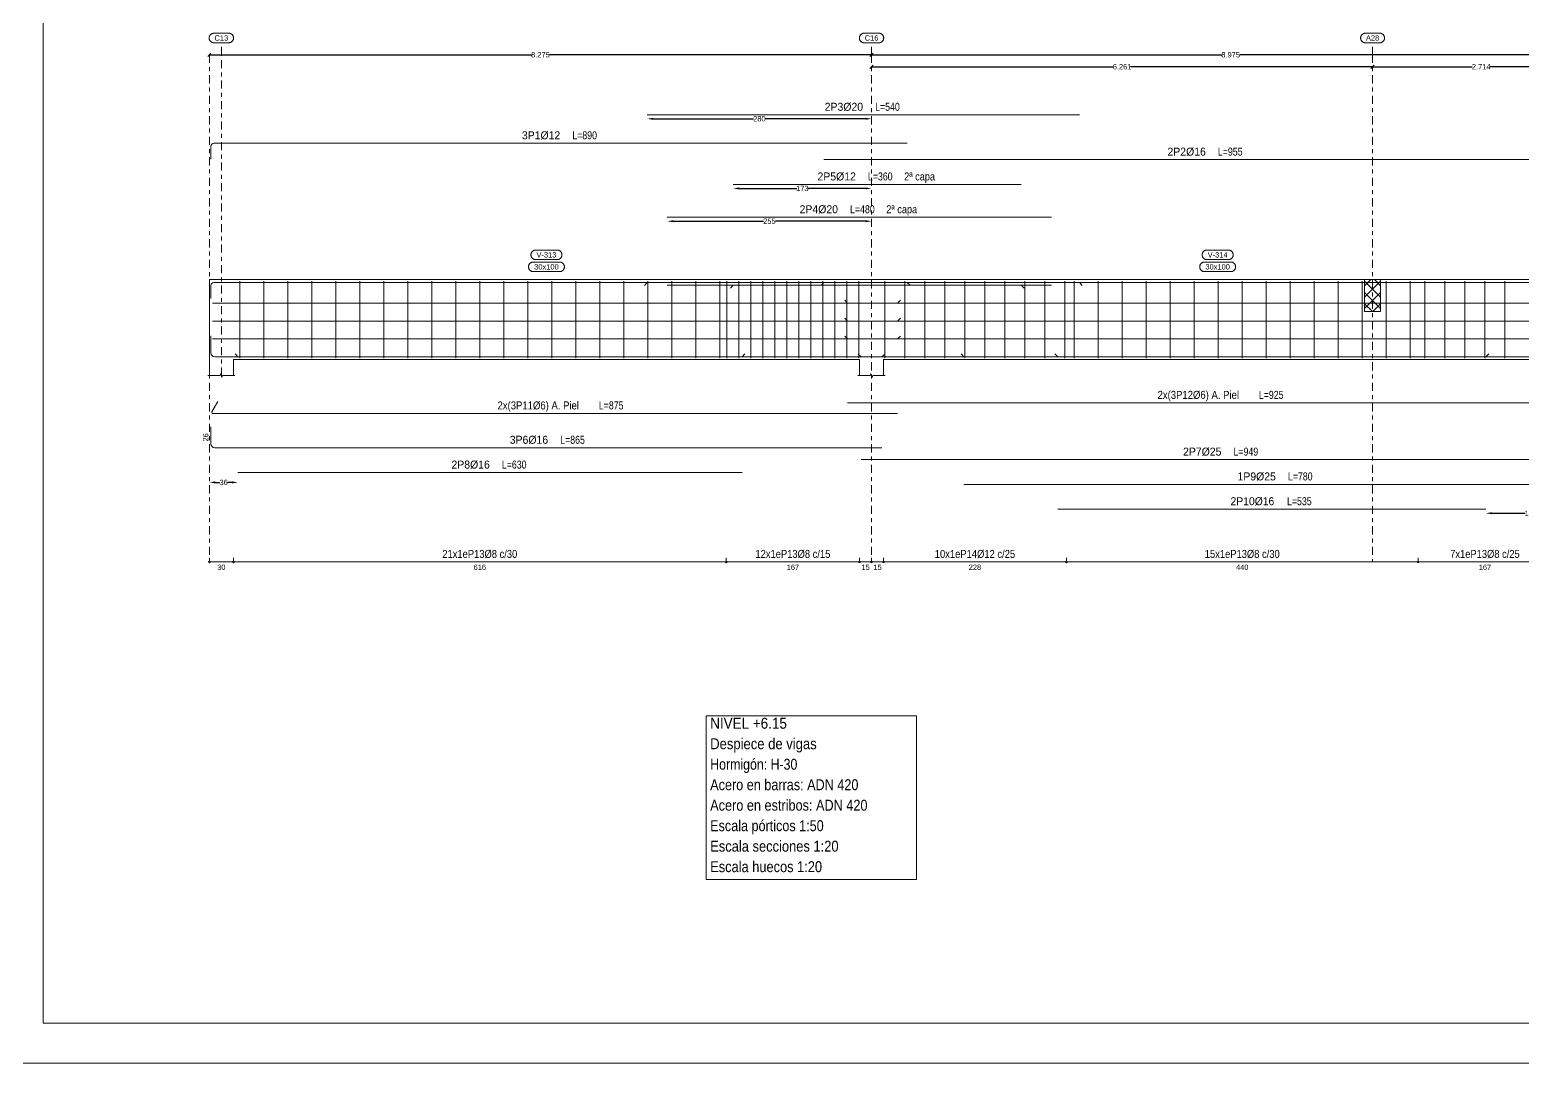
# Model space of a CAD drawing. Header units: millimetres. Extents: x 3 to 479, y -191 to 120.
# Drawn here: x 264.52 to 301.81, y 75.3 to 101.13 of the extents above; entities that cross this region are included whole.
import ezdxf
from ezdxf.enums import TextEntityAlignment as Align

# ---------------------------------------------------------------- set-up
doc = ezdxf.new("R2010")
doc.units = ezdxf.units.MM
doc.linetypes.add('CYPE_RAYAPUNTO', pattern=[0.4125, 0.2025, -0.105, 0, -0.105])
for name, color, linetype, lineweight in [('ALZ_ARM_LONG_ARM_TEXTOS', 3, 'Continuous', 9), ('ALZ_ARM_LONG_TXT_IND_CAPA_ARM_LONG', 3, 'Continuous', 9), ('ALZ_ARM_LONG_TXT_LONG', 3, 'Continuous', 9), ('ALZ_ARM_TRANS_TXT_EST', 3, 'Continuous', 9), ('ALZ_CONT_NUDOS', 122, 'Continuous', 9), ('ALZ_CONT_VIG_HORMIGON', 2, 'Continuous', 9), ('ALZ_COT_COT_ANCLAJES', 3, 'Continuous', 0), ('ALZ_COT_COT_ARM', 3, 'Continuous', 0), ('ALZ_COT_COT_EST', 3, 'Continuous', 0), ('ALZ_COT_COT_LIN_APOYOS', 2, 'CYPE_RAYAPUNTO', 0), ('ALZ_COT_LONGITUD_PROYECTADA', 122, 'Continuous', 0), ('ALZ_COT_TEXTOS_ESTRIBOS', 122, 'Continuous', 0), ('ALZ_REF_COT_LIN_AUX_COTA', 2, 'CYPE_RAYAPUNTO', 9), ('ALZ_REF_REF_NOMBRE', 3, 'Continuous', 9), ('ALZ_REF_REF_REFERENCIA', 3, 'Continuous', 9), ('ALZ_REF_TEXTO_REF_NOMBRE', 3, 'Continuous', 9), ('ALZ_REF_TEXTO_REF_REFERENCIA', 3, 'Continuous', 9), ('ARM_LONGITUDINAL_Ø12', 171, 'Continuous', 9), ('ARM_LONGITUDINAL_Ø16', 212, 'Continuous', 9), ('ARM_LONGITUDINAL_Ø20', 30, 'Continuous', 9), ('ARM_LONGITUDINAL_Ø25', 20, 'Continuous', 9), ('ARM_LONGITUDINAL_Ø6', 151, 'Continuous', 9), ('ARM_TRANSVERSAL_Ø12', 171, 'Continuous', 9), ('ARM_TRANSVERSAL_Ø8', 32, 'Continuous', 9), ('RECUAD_LIMITES', 2, 'Continuous', 0), ('RECUAD_MARCO', 1, 'Continuous', 20), ('TAB_COM_LINEAS', 1, 'Continuous', 9), ('TAB_COM_TEXTOS', 1, 'Continuous', 9)]:
    doc.layers.add(name, color=color, linetype=linetype, lineweight=lineweight)
doc.styles.add('CYPETXT_0.2_romans', font='arial.ttf', dxfattribs={"height": 0.133333})
doc.styles.add('CYPETXT_romans', font='arial.ttf', dxfattribs={"height": 0.2})
doc.dimstyles.new('cype_arrow', dxfattribs={"dimtxt": 0.18, "dimasz": 0.15, "dimexe": 0.05, "dimexo": 0.05, "dimgap": 0, "dimtad": 0, "dimdec": 4, "dimzin": 0, "dimdsep": 46, "dimtxsty": 'CYPETXT_0.2_romans', "dimcen": 0.09, "dimadec": 0, "dimazin": 0, "dimtfac": 1, "dimtdec": 4, "dimtofl": 0, "dimtmove": 2, "dimatfit": 3, "dimfxl": 1, "dimtolj": 1, "dimtzin": 0, "dimarcsym": 0})
doc.dimstyles.new('cype_oblique', dxfattribs={"dimtxt": 0.18, "dimasz": 0.18, "dimexe": 0.05, "dimexo": 0.05, "dimgap": 0, "dimtad": 0, "dimdec": 4, "dimzin": 0, "dimdsep": 46, "dimtxsty": 'CYPETXT_0.2_romans', "dimblk": 'OBLIQUE', "dimtsz": 0.04, "dimcen": 0.09, "dimadec": 0, "dimazin": 0, "dimtfac": 1, "dimtdec": 4, "dimtofl": 0, "dimtmove": 2, "dimatfit": 3, "dimfxl": 1, "dimtolj": 1, "dimtzin": 0, "dimarcsym": 0})

# ---------------------------------------------------------------- blocks, each defined once
blk = doc.blocks.new('*D1062')
at = {"layer": 'ALZ_COT_LONGITUD_PROYECTADA', "color": 0, "lineweight": -2, "transparency": 16777216}
for p, q in [((285.513, 100.166), (285.593, 100.246)), ((285.553, 100.206), (291.601, 100.206)), ((298.075, 100.206), (292.026, 100.206)), ((298.035, 100.166), (298.115, 100.246))]:
    blk.add_line(p, q, dxfattribs=at)
at = {"layer": 'Defpoints', "color": 0, "transparency": 16777216}
for p in [(285.553, 100.206), (285.553, 100.206), (298.075, 100.206)]:
    blk.add_point(p, dxfattribs=at)
at = {"layer": 'ALZ_COT_LONGITUD_PROYECTADA', "color": 0, "transparency": 16777216, "insert": (291.814, 100.206), "char_height": 0.1333, "attachment_point": 5, "style": 'CYPETXT_0.2_romans'}
blk.add_mtext('\\A1;6.261', dxfattribs=at)
blk = doc.blocks.new('_OBLIQUE')
at = {"color": 0, "linetype": 'ByBlock', "lineweight": -2}
blk.add_line((-0.5, -0.5), (0.5, 0.5), dxfattribs=at)
blk = doc.blocks.new('*D1063')
at = {"layer": 'ALZ_COT_LONGITUD_PROYECTADA', "color": 0, "lineweight": -2, "transparency": 16777216}
for p, q in [((298.035, 100.166), (298.115, 100.246)), ((298.075, 100.206), (300.563, 100.206)), ((303.503, 100.206), (301.015, 100.206)), ((303.463, 100.166), (303.543, 100.246))]:
    blk.add_line(p, q, dxfattribs=at)
at = {"layer": 'Defpoints', "color": 0, "transparency": 16777216}
for p in [(298.075, 100.206), (298.075, 100.206), (303.503, 100.206)]:
    blk.add_point(p, dxfattribs=at)
at = {"layer": 'ALZ_COT_LONGITUD_PROYECTADA', "color": 0, "transparency": 16777216, "insert": (300.789, 100.206), "char_height": 0.1333, "attachment_point": 5, "style": 'CYPETXT_0.2_romans'}
blk.add_mtext('\\A1;2.714', dxfattribs=at)
blk = doc.blocks.new('*D1064')
at = {"layer": 'ALZ_COT_LONGITUD_PROYECTADA', "color": 0, "lineweight": -2, "transparency": 16777216}
for p, q in [((268.963, 100.466), (269.043, 100.546)), ((269.003, 100.506), (277.052, 100.506)), ((285.553, 100.506), (277.504, 100.506)), ((285.513, 100.466), (285.593, 100.546))]:
    blk.add_line(p, q, dxfattribs=at)
at = {"layer": 'Defpoints', "color": 0, "transparency": 16777216}
for p in [(269.003, 100.506), (269.003, 100.506), (285.553, 100.506)]:
    blk.add_point(p, dxfattribs=at)
at = {"layer": 'ALZ_COT_LONGITUD_PROYECTADA', "color": 0, "transparency": 16777216, "insert": (277.278, 100.506), "char_height": 0.1333, "attachment_point": 5, "style": 'CYPETXT_0.2_romans'}
blk.add_mtext('\\A1;8.275', dxfattribs=at)
blk = doc.blocks.new('*D1065')
at = {"layer": 'ALZ_COT_LONGITUD_PROYECTADA', "color": 0, "lineweight": -2, "transparency": 16777216}
for p, q in [((285.513, 100.466), (285.593, 100.546)), ((285.553, 100.506), (294.303, 100.506)), ((303.503, 100.506), (294.754, 100.506)), ((303.463, 100.466), (303.543, 100.546))]:
    blk.add_line(p, q, dxfattribs=at)
at = {"layer": 'Defpoints', "color": 0, "transparency": 16777216}
for p in [(285.553, 100.506), (285.553, 100.506), (303.503, 100.506)]:
    blk.add_point(p, dxfattribs=at)
at = {"layer": 'ALZ_COT_LONGITUD_PROYECTADA', "color": 0, "transparency": 16777216, "insert": (294.528, 100.506), "char_height": 0.1333, "attachment_point": 5, "style": 'CYPETXT_0.2_romans'}
blk.add_mtext('\\A1;8.975', dxfattribs=at)
blk = doc.blocks.new('*D1067')
at = {"layer": 'ALZ_COT_COT_ARM', "color": 0, "lineweight": -2, "transparency": 16777216}
for p, q in [((280.096, 98.906), (282.602, 98.906)), ((285.403, 98.906), (282.898, 98.906))]:
    blk.add_line(p, q, dxfattribs=at)
at = {"layer": 'ALZ_COT_COT_ARM', "color": 0, "transparency": 16777216}
for points in [[(280.096, 98.931), (280.096, 98.881), (279.946, 98.906)], [(285.403, 98.931), (285.403, 98.881), (285.553, 98.906)]]:
    blk.add_solid(points, dxfattribs=at)
at = {"layer": 'Defpoints', "color": 0, "transparency": 16777216}
for p in [(279.946, 98.906), (285.553, 98.906), (285.553, 98.906)]:
    blk.add_point(p, dxfattribs=at)
at = {"layer": 'ALZ_COT_COT_ARM', "color": 0, "transparency": 16777216, "insert": (282.75, 98.906), "char_height": 0.1333, "attachment_point": 5, "style": 'CYPETXT_0.2_romans'}
blk.add_mtext('\\A1;280', dxfattribs=at)
blk = doc.blocks.new('*D1068')
at = {"layer": 'ALZ_COT_COT_ARM', "color": 0, "lineweight": -2, "transparency": 16777216}
for p, q in [((280.598, 96.345), (282.852, 96.345)), ((285.403, 96.345), (283.15, 96.345))]:
    blk.add_line(p, q, dxfattribs=at)
at = {"layer": 'ALZ_COT_COT_ARM', "color": 0, "transparency": 16777216}
for points in [[(280.598, 96.37), (280.598, 96.32), (280.448, 96.345)], [(285.403, 96.37), (285.403, 96.32), (285.553, 96.345)]]:
    blk.add_solid(points, dxfattribs=at)
at = {"layer": 'Defpoints', "color": 0, "transparency": 16777216}
for p in [(280.448, 96.345), (285.553, 96.345), (285.553, 96.345)]:
    blk.add_point(p, dxfattribs=at)
at = {"layer": 'ALZ_COT_COT_ARM', "color": 0, "transparency": 16777216, "insert": (283.001, 96.345), "char_height": 0.1333, "attachment_point": 5, "style": 'CYPETXT_0.2_romans'}
blk.add_mtext('\\A1;255', dxfattribs=at)
blk = doc.blocks.new('*D1069')
at = {"layer": 'ALZ_COT_COT_ARM', "color": 0, "lineweight": -2, "transparency": 16777216}
for p, q in [((282.245, 97.165), (283.683, 97.165)), ((285.403, 97.165), (283.965, 97.165))]:
    blk.add_line(p, q, dxfattribs=at)
at = {"layer": 'ALZ_COT_COT_ARM', "color": 0, "transparency": 16777216}
for points in [[(282.245, 97.19), (282.245, 97.14), (282.095, 97.165)], [(285.403, 97.19), (285.403, 97.14), (285.553, 97.165)]]:
    blk.add_solid(points, dxfattribs=at)
at = {"layer": 'Defpoints', "color": 0, "transparency": 16777216}
for p in [(282.095, 97.165), (285.553, 97.165), (285.553, 97.165)]:
    blk.add_point(p, dxfattribs=at)
at = {"layer": 'ALZ_COT_COT_ARM', "color": 0, "transparency": 16777216, "insert": (283.824, 97.165), "char_height": 0.1333, "attachment_point": 5, "style": 'CYPETXT_0.2_romans'}
blk.add_mtext('\\A1;173', dxfattribs=at)
blk = doc.blocks.new('*D1070')
at = {"layer": 'ALZ_COT_COT_ARM', "color": 0, "lineweight": -2, "transparency": 16777216}
for p, q in [((269.153, 89.816), (269.265, 89.816)), ((269.568, 89.816), (269.456, 89.816))]:
    blk.add_line(p, q, dxfattribs=at)
at = {"layer": 'ALZ_COT_COT_ARM', "color": 0, "transparency": 16777216}
for points in [[(269.153, 89.841), (269.153, 89.791), (269.003, 89.816)], [(269.568, 89.841), (269.568, 89.791), (269.718, 89.816)]]:
    blk.add_solid(points, dxfattribs=at)
at = {"layer": 'Defpoints', "color": 0, "transparency": 16777216}
for p in [(269.003, 89.816), (269.718, 89.816), (269.718, 89.816)]:
    blk.add_point(p, dxfattribs=at)
at = {"layer": 'ALZ_COT_COT_ARM', "color": 0, "transparency": 16777216, "insert": (269.361, 89.816), "char_height": 0.1333, "attachment_point": 5, "style": 'CYPETXT_0.2_romans'}
blk.add_mtext('\\A1;36', dxfattribs=at)
blk = doc.blocks.new('*D1071')
at = {"layer": 'ALZ_COT_COT_ARM', "color": 0, "lineweight": -2, "transparency": 16777216}
for p, q in [((301.056, 89.045), (301.889, 89.045)), ((303.003, 89.045), (302.17, 89.045))]:
    blk.add_line(p, q, dxfattribs=at)
at = {"layer": 'ALZ_COT_COT_ARM', "color": 0, "transparency": 16777216}
for points in [[(301.056, 89.07), (301.056, 89.02), (300.906, 89.045)], [(303.003, 89.07), (303.003, 89.02), (303.153, 89.045)]]:
    blk.add_solid(points, dxfattribs=at)
at = {"layer": 'Defpoints', "color": 0, "transparency": 16777216}
for p in [(300.906, 89.045), (303.153, 89.045), (303.153, 89.045)]:
    blk.add_point(p, dxfattribs=at)
at = {"layer": 'ALZ_COT_COT_ARM', "color": 0, "transparency": 16777216, "insert": (302.03, 89.045), "char_height": 0.1333, "attachment_point": 5, "style": 'CYPETXT_0.2_romans'}
blk.add_mtext('\\A1;112', dxfattribs=at)

msp = doc.modelspace()

# ---------------------------------------------------------------- linework, layer by layer
at = {"layer": 'ALZ_CONT_NUDOS', "lineweight": 0}
for p, q in [((297.8746, 94.72976), (298.02952, 94.88468)), ((297.8746, 94.44691), (298.2746, 94.84691)), ((298.2746, 94.44691), (297.8746, 94.84691)), ((298.2746, 94.72976), (298.11968, 94.88468)), ((297.8746, 94.16407), (298.2746, 94.56407)), ((298.2746, 94.16407), (297.8746, 94.56407)), ((298.07115, 94.08468), (297.8746, 94.28123)), ((298.07805, 94.08468), (298.2746, 94.28123))]:
    msp.add_line(p, q, dxfattribs=at)
at = {"layer": 'ALZ_CONT_NUDOS'}
for p, q in [((269.00293, 92.88468), (269.00293, 92.48468)), ((269.60293, 92.88468), (269.60293, 92.48468)), ((285.25306, 92.88468), (285.25306, 92.48468)), ((285.85306, 92.88468), (285.85306, 92.48468))]:
    msp.add_line(p, q, dxfattribs=at)
for points in [[(269.60293, 94.88468), (269.00293, 94.88468), (269.00293, 92.88468)], [(285.25306, 94.88468), (285.85306, 94.88468)], [(268.96293, 92.48468), (269.27293, 92.48468), (269.28793, 92.53468), (269.31793, 92.43468), (269.33293, 92.48468), (269.64293, 92.48468)], [(285.21306, 92.48468), (285.52306, 92.48468), (285.53806, 92.53468), (285.56806, 92.43468), (285.58306, 92.48468), (285.89306, 92.48468)]]:
    msp.add_lwpolyline(points, dxfattribs=at)
at = {"layer": 'ALZ_CONT_NUDOS', "lineweight": 0}
msp.add_lwpolyline([(297.8746, 94.88468), (297.8746, 94.08468), (298.2746, 94.08468), (298.2746, 94.88468), (297.8746, 94.88468)], close=True, dxfattribs=at)
at = {"layer": 'ALZ_CONT_VIG_HORMIGON'}
for p, q in [((269.60293, 94.88468), (285.25306, 94.88468)), ((285.85306, 94.88468), (298.0746, 94.88468)), ((298.0746, 94.88468), (302.55306, 94.88468)), ((269.60293, 92.88468), (285.25306, 92.88468)), ((285.85306, 92.88468), (298.0746, 92.88468)), ((298.0746, 92.88468), (302.55306, 92.88468))]:
    msp.add_line(p, q, dxfattribs=at)
at = {"layer": 'ALZ_COT_COT_EST'}
for p, q in [((269.00293, 87.82759), (269.00293, 87.92759)), ((269.60293, 87.82759), (269.60293, 87.92759)), ((281.92144, 87.82759), (281.92144, 87.92759)), ((285.25306, 87.82759), (285.25306, 87.92759)), ((285.55306, 87.82759), (285.55306, 87.92759)), ((285.85306, 87.82759), (285.85306, 87.92759)), ((290.42144, 87.82759), (290.42144, 87.92759)), ((299.21306, 87.82759), (299.21306, 87.92759))]:
    msp.add_line(p, q, dxfattribs=at)
for points in [[(269.00293, 87.82759), (269.60293, 87.82759), (269.60293, 87.92759)], [(269.60293, 87.82759), (281.92144, 87.82759), (281.92144, 87.92759)], [(281.92144, 87.82759), (285.25306, 87.82759), (285.25306, 87.92759)], [(285.25306, 87.82759), (285.55306, 87.82759), (285.55306, 87.92759)], [(285.55306, 87.82759), (285.85306, 87.82759), (285.85306, 87.92759)], [(285.85306, 87.82759), (290.42144, 87.82759), (290.42144, 87.92759)], [(290.42144, 87.82759), (299.21306, 87.82759), (299.21306, 87.92759)], [(299.21306, 87.82759), (302.55306, 87.82759), (302.55306, 87.92759)]]:
    msp.add_lwpolyline(points, dxfattribs=at)
for centre in [(269.00293, 87.82759), (269.60293, 87.82759), (269.60293, 87.82759), (281.92144, 87.82759), (281.92144, 87.82759), (285.25306, 87.82759), (285.25306, 87.82759), (285.55306, 87.82759), (285.55306, 87.82759), (285.85306, 87.82759), (285.85306, 87.82759), (290.42144, 87.82759), (290.42144, 87.82759), (299.21306, 87.82759), (299.21306, 87.82759)]:
    msp.add_circle(centre, 0.02, dxfattribs=at)
at = {"layer": 'ALZ_COT_COT_LIN_APOYOS'}
for p, q in [((269.00293, 100.50613), (269.00293, 87.82759)), ((285.55306, 100.50613), (285.55306, 87.82759)), ((285.55306, 100.50613), (285.55306, 87.82759)), ((298.0746, 100.50613), (298.0746, 87.82759))]:
    msp.add_line(p, q, dxfattribs=at)
at = {"layer": 'ALZ_REF_COT_LIN_AUX_COTA'}
for p, q in [((269.30293, 100.50613), (269.30293, 100.80613)), ((285.55306, 100.50613), (285.55306, 100.80613)), ((298.0746, 100.50613), (298.0746, 100.80613)), ((269.30293, 92.48468), (269.30293, 100.50613))]:
    msp.add_line(p, q, dxfattribs=at)
at = {"layer": 'ALZ_REF_REF_NOMBRE'}
for points in [[(277.696, 95.62468), (277.70401, 95.62441), (277.71199, 95.62361), (277.7199, 95.62227), (277.7277, 95.62041), (277.73536, 95.61804), (277.74284, 95.61516), (277.75012, 95.61178), (277.75715, 95.60793), (277.76391, 95.60361), (277.77037, 95.59885), (277.77649, 95.59368), (277.78225, 95.5881), (277.78763, 95.58215), (277.7926, 95.57586), (277.79714, 95.56925), (277.80123, 95.56235), (277.80485, 95.55519), (277.80798, 95.54781), (277.81061, 95.54023), (277.81273, 95.5325), (277.81432, 95.52464), (277.81539, 95.51669), (277.81593, 95.50869), (277.81593, 95.50067), (277.81539, 95.49267), (277.81432, 95.48472), (277.81273, 95.47686), (277.81061, 95.46912), (277.80798, 95.46155), (277.80485, 95.45416), (277.80123, 95.44701), (277.79714, 95.44011), (277.7926, 95.4335), (277.78763, 95.4272), (277.78225, 95.42125), (277.77649, 95.41568), (277.77037, 95.4105), (277.76391, 95.40574), (277.75715, 95.40143), (277.75012, 95.39757), (277.74284, 95.3942), (277.73536, 95.39132), (277.7277, 95.38894), (277.7199, 95.38708), (277.71199, 95.38575), (277.70401, 95.38495), (277.696, 95.38468), (277.16, 95.38468), (277.15198, 95.38495), (277.144, 95.38575), (277.13609, 95.38708), (277.12829, 95.38894), (277.12063, 95.39132), (277.11315, 95.3942), (277.10587, 95.39757), (277.09884, 95.40143), (277.09208, 95.40574), (277.08563, 95.4105), (277.0795, 95.41568), (277.07374, 95.42125), (277.06836, 95.4272), (277.06339, 95.4335), (277.05885, 95.44011), (277.05476, 95.44701), (277.05114, 95.45416), (277.04801, 95.46155), (277.04538, 95.46912), (277.04326, 95.47686), (277.04167, 95.48472), (277.0406, 95.49267), (277.04006, 95.50067), (277.04006, 95.50869), (277.0406, 95.51669), (277.04167, 95.52464), (277.04326, 95.5325), (277.04538, 95.54023), (277.04801, 95.54781), (277.05114, 95.55519), (277.05476, 95.56235), (277.05885, 95.56925), (277.06339, 95.57586), (277.06836, 95.58215), (277.07374, 95.5881), (277.0795, 95.59368), (277.08563, 95.59885), (277.09208, 95.60361), (277.09884, 95.60793), (277.10587, 95.61178), (277.11315, 95.61516), (277.12063, 95.61804), (277.12829, 95.62041), (277.13609, 95.62227), (277.144, 95.62361), (277.15198, 95.62441), (277.16, 95.62468), (277.696, 95.62468)], [(294.47106, 95.62468), (294.47908, 95.62441), (294.48706, 95.62361), (294.49497, 95.62227), (294.50277, 95.62041), (294.51043, 95.61804), (294.51791, 95.61516), (294.52519, 95.61178), (294.53222, 95.60793), (294.53898, 95.60361), (294.54543, 95.59885), (294.55156, 95.59368), (294.55732, 95.5881), (294.5627, 95.58215), (294.56767, 95.57586), (294.57221, 95.56925), (294.5763, 95.56235), (294.57992, 95.55519), (294.58305, 95.54781), (294.58568, 95.54023), (294.5878, 95.5325), (294.58939, 95.52464), (294.59046, 95.51669), (294.591, 95.50869), (294.591, 95.50067), (294.59046, 95.49267), (294.58939, 95.48472), (294.5878, 95.47686), (294.58568, 95.46912), (294.58305, 95.46155), (294.57992, 95.45416), (294.5763, 95.44701), (294.57221, 95.44011), (294.56767, 95.4335), (294.5627, 95.4272), (294.55732, 95.42125), (294.55156, 95.41568), (294.54543, 95.4105), (294.53898, 95.40574), (294.53222, 95.40143), (294.52519, 95.39757), (294.51791, 95.3942), (294.51043, 95.39132), (294.50277, 95.38894), (294.49497, 95.38708), (294.48706, 95.38575), (294.47908, 95.38495), (294.47106, 95.38468), (293.93506, 95.38468), (293.92705, 95.38495), (293.91907, 95.38575), (293.91116, 95.38708), (293.90336, 95.38894), (293.8957, 95.39132), (293.88822, 95.3942), (293.88094, 95.39757), (293.87391, 95.40143), (293.86715, 95.40574), (293.86069, 95.4105), (293.85457, 95.41568), (293.84881, 95.42125), (293.84343, 95.4272), (293.83846, 95.4335), (293.83392, 95.44011), (293.82983, 95.44701), (293.82621, 95.45416), (293.82308, 95.46155), (293.82045, 95.46912), (293.81833, 95.47686), (293.81674, 95.48472), (293.81567, 95.49267), (293.81513, 95.50067), (293.81513, 95.50869), (293.81567, 95.51669), (293.81674, 95.52464), (293.81833, 95.5325), (293.82045, 95.54023), (293.82308, 95.54781), (293.82621, 95.55519), (293.82983, 95.56235), (293.83392, 95.56925), (293.83846, 95.57586), (293.84343, 95.58215), (293.84881, 95.5881), (293.85457, 95.59368), (293.86069, 95.59885), (293.86715, 95.60361), (293.87391, 95.60793), (293.88094, 95.61178), (293.88822, 95.61516), (293.8957, 95.61804), (293.90336, 95.62041), (293.91116, 95.62227), (293.91907, 95.62361), (293.92705, 95.62441), (293.93506, 95.62468), (294.47106, 95.62468)], [(277.757, 95.32468), (277.76501, 95.32441), (277.77299, 95.32361), (277.7809, 95.32227), (277.7887, 95.32041), (277.79636, 95.31804), (277.80384, 95.31516), (277.81112, 95.31178), (277.81815, 95.30793), (277.82491, 95.30361), (277.83137, 95.29885), (277.83749, 95.29368), (277.84325, 95.2881), (277.84863, 95.28215), (277.8536, 95.27586), (277.85814, 95.26925), (277.86223, 95.26235), (277.86585, 95.25519), (277.86898, 95.24781), (277.87161, 95.24023), (277.87373, 95.2325), (277.87532, 95.22464), (277.87639, 95.21669), (277.87693, 95.20869), (277.87693, 95.20067), (277.87639, 95.19267), (277.87532, 95.18472), (277.87373, 95.17686), (277.87161, 95.16912), (277.86898, 95.16155), (277.86585, 95.15416), (277.86223, 95.14701), (277.85814, 95.14011), (277.8536, 95.1335), (277.84863, 95.1272), (277.84325, 95.12125), (277.83749, 95.11568), (277.83137, 95.1105), (277.82491, 95.10574), (277.81815, 95.10143), (277.81112, 95.09757), (277.80384, 95.0942), (277.79636, 95.09132), (277.7887, 95.08894), (277.7809, 95.08708), (277.77299, 95.08575), (277.76501, 95.08495), (277.757, 95.08468), (277.099, 95.08468), (277.09098, 95.08495), (277.083, 95.08575), (277.07509, 95.08708), (277.06729, 95.08894), (277.05963, 95.09132), (277.05215, 95.0942), (277.04487, 95.09757), (277.03784, 95.10143), (277.03108, 95.10574), (277.02463, 95.1105), (277.0185, 95.11568), (277.01274, 95.12125), (277.00736, 95.1272), (277.00239, 95.1335), (276.99785, 95.14011), (276.99376, 95.14701), (276.99014, 95.15416), (276.98701, 95.16155), (276.98438, 95.16912), (276.98226, 95.17686), (276.98067, 95.18472), (276.9796, 95.19267), (276.97906, 95.20067), (276.97906, 95.20869), (276.9796, 95.21669), (276.98067, 95.22464), (276.98226, 95.2325), (276.98438, 95.24023), (276.98701, 95.24781), (276.99014, 95.25519), (276.99376, 95.26235), (276.99785, 95.26925), (277.00239, 95.27586), (277.00736, 95.28215), (277.01274, 95.2881), (277.0185, 95.29368), (277.02463, 95.29885), (277.03108, 95.30361), (277.03784, 95.30793), (277.04487, 95.31178), (277.05215, 95.31516), (277.05963, 95.31804), (277.06729, 95.32041), (277.07509, 95.32227), (277.083, 95.32361), (277.09098, 95.32441), (277.099, 95.32468), (277.757, 95.32468)], [(294.53206, 95.32468), (294.54008, 95.32441), (294.54806, 95.32361), (294.55597, 95.32227), (294.56377, 95.32041), (294.57143, 95.31804), (294.57891, 95.31516), (294.58619, 95.31178), (294.59322, 95.30793), (294.59998, 95.30361), (294.60643, 95.29885), (294.61256, 95.29368), (294.61832, 95.2881), (294.6237, 95.28215), (294.62867, 95.27586), (294.63321, 95.26925), (294.6373, 95.26235), (294.64092, 95.25519), (294.64405, 95.24781), (294.64668, 95.24023), (294.6488, 95.2325), (294.65039, 95.22464), (294.65146, 95.21669), (294.652, 95.20869), (294.652, 95.20067), (294.65146, 95.19267), (294.65039, 95.18472), (294.6488, 95.17686), (294.64668, 95.16912), (294.64405, 95.16155), (294.64092, 95.15416), (294.6373, 95.14701), (294.63321, 95.14011), (294.62867, 95.1335), (294.6237, 95.1272), (294.61832, 95.12125), (294.61256, 95.11568), (294.60643, 95.1105), (294.59998, 95.10574), (294.59322, 95.10143), (294.58619, 95.09757), (294.57891, 95.0942), (294.57143, 95.09132), (294.56377, 95.08894), (294.55597, 95.08708), (294.54806, 95.08575), (294.54008, 95.08495), (294.53206, 95.08468), (293.87406, 95.08468), (293.86605, 95.08495), (293.85807, 95.08575), (293.85016, 95.08708), (293.84236, 95.08894), (293.8347, 95.09132), (293.82722, 95.0942), (293.81994, 95.09757), (293.81291, 95.10143), (293.80615, 95.10574), (293.79969, 95.1105), (293.79357, 95.11568), (293.78781, 95.12125), (293.78243, 95.1272), (293.77746, 95.1335), (293.77292, 95.14011), (293.76883, 95.14701), (293.76521, 95.15416), (293.76208, 95.16155), (293.75945, 95.16912), (293.75733, 95.17686), (293.75574, 95.18472), (293.75467, 95.19267), (293.75413, 95.20067), (293.75413, 95.20869), (293.75467, 95.21669), (293.75574, 95.22464), (293.75733, 95.2325), (293.75945, 95.24023), (293.76208, 95.24781), (293.76521, 95.25519), (293.76883, 95.26235), (293.77292, 95.26925), (293.77746, 95.27586), (293.78243, 95.28215), (293.78781, 95.2881), (293.79357, 95.29368), (293.79969, 95.29885), (293.80615, 95.30361), (293.81291, 95.30793), (293.81994, 95.31178), (293.82722, 95.31516), (293.8347, 95.31804), (293.84236, 95.32041), (293.85016, 95.32227), (293.85807, 95.32361), (293.86605, 95.32441), (293.87406, 95.32468), (294.53206, 95.32468)]]:
    msp.add_lwpolyline(points, close=True, dxfattribs=at)
at = {"layer": 'ALZ_REF_REF_REFERENCIA'}
for points in [[(269.48693, 101.04613), (269.49494, 101.04587), (269.50292, 101.04506), (269.51083, 101.04373), (269.51863, 101.04187), (269.52629, 101.0395), (269.53377, 101.03661), (269.54105, 101.03324), (269.54808, 101.02938), (269.55484, 101.02507), (269.5613, 101.02031), (269.56742, 101.01513), (269.57318, 101.00956), (269.57856, 101.00361), (269.58353, 100.99732), (269.58807, 100.9907), (269.59216, 100.9838), (269.59578, 100.97665), (269.59891, 100.96926), (269.60154, 100.96169), (269.60366, 100.95395), (269.60525, 100.94609), (269.60632, 100.93815), (269.60686, 100.93014), (269.60686, 100.92212), (269.60632, 100.91412), (269.60525, 100.90618), (269.60366, 100.89832), (269.60154, 100.89058), (269.59891, 100.88301), (269.59578, 100.87562), (269.59216, 100.86846), (269.58807, 100.86156), (269.58353, 100.85495), (269.57856, 100.84866), (269.57318, 100.84271), (269.56742, 100.83714), (269.5613, 100.83196), (269.55484, 100.8272), (269.54808, 100.82289), (269.54105, 100.81903), (269.53377, 100.81566), (269.52629, 100.81277), (269.51863, 100.8104), (269.51083, 100.80854), (269.50292, 100.80721), (269.49494, 100.8064), (269.48693, 100.80613), (269.11893, 100.80613), (269.11091, 100.8064), (269.10293, 100.80721), (269.09502, 100.80854), (269.08722, 100.8104), (269.07956, 100.81277), (269.07208, 100.81566), (269.0648, 100.81903), (269.05777, 100.82289), (269.05101, 100.8272), (269.04456, 100.83196), (269.03843, 100.83714), (269.03267, 100.84271), (269.02729, 100.84866), (269.02232, 100.85495), (269.01778, 100.86156), (269.01369, 100.86846), (269.01008, 100.87562), (269.00694, 100.88301), (269.00431, 100.89058), (269.00219, 100.89832), (269.0006, 100.90618), (268.99953, 100.91412), (268.99899, 100.92212), (268.99899, 100.93014), (268.99953, 100.93815), (269.0006, 100.94609), (269.00219, 100.95395), (269.00431, 100.96169), (269.00694, 100.96926), (269.01008, 100.97665), (269.01369, 100.9838), (269.01778, 100.9907), (269.02232, 100.99732), (269.02729, 101.00361), (269.03267, 101.00956), (269.03843, 101.01513), (269.04456, 101.02031), (269.05101, 101.02507), (269.05777, 101.02938), (269.0648, 101.03324), (269.07208, 101.03661), (269.07956, 101.0395), (269.08722, 101.04187), (269.09502, 101.04373), (269.10293, 101.04506), (269.11091, 101.04587), (269.11893, 101.04613), (269.48693, 101.04613)], [(285.73706, 101.04613), (285.74508, 101.04587), (285.75306, 101.04506), (285.76097, 101.04373), (285.76877, 101.04187), (285.77643, 101.0395), (285.78391, 101.03661), (285.79119, 101.03324), (285.79822, 101.02938), (285.80498, 101.02507), (285.81143, 101.02031), (285.81756, 101.01513), (285.82332, 101.00956), (285.8287, 101.00361), (285.83367, 100.99732), (285.83821, 100.9907), (285.8423, 100.9838), (285.84592, 100.97665), (285.84905, 100.96926), (285.85168, 100.96169), (285.8538, 100.95395), (285.85539, 100.94609), (285.85646, 100.93815), (285.857, 100.93014), (285.857, 100.92212), (285.85646, 100.91412), (285.85539, 100.90618), (285.8538, 100.89832), (285.85168, 100.89058), (285.84905, 100.88301), (285.84592, 100.87562), (285.8423, 100.86846), (285.83821, 100.86156), (285.83367, 100.85495), (285.8287, 100.84866), (285.82332, 100.84271), (285.81756, 100.83714), (285.81143, 100.83196), (285.80498, 100.8272), (285.79822, 100.82289), (285.79119, 100.81903), (285.78391, 100.81566), (285.77643, 100.81277), (285.76877, 100.8104), (285.76097, 100.80854), (285.75306, 100.80721), (285.74508, 100.8064), (285.73706, 100.80613), (285.36906, 100.80613), (285.36105, 100.8064), (285.35307, 100.80721), (285.34516, 100.80854), (285.33736, 100.8104), (285.3297, 100.81277), (285.32222, 100.81566), (285.31494, 100.81903), (285.30791, 100.82289), (285.30115, 100.8272), (285.29469, 100.83196), (285.28857, 100.83714), (285.28281, 100.84271), (285.27743, 100.84866), (285.27246, 100.85495), (285.26792, 100.86156), (285.26383, 100.86846), (285.26021, 100.87562), (285.25708, 100.88301), (285.25445, 100.89058), (285.25233, 100.89832), (285.25074, 100.90618), (285.24967, 100.91412), (285.24913, 100.92212), (285.24913, 100.93014), (285.24967, 100.93815), (285.25074, 100.94609), (285.25233, 100.95395), (285.25445, 100.96169), (285.25708, 100.96926), (285.26021, 100.97665), (285.26383, 100.9838), (285.26792, 100.9907), (285.27246, 100.99732), (285.27743, 101.00361), (285.28281, 101.00956), (285.28857, 101.01513), (285.29469, 101.02031), (285.30115, 101.02507), (285.30791, 101.02938), (285.31494, 101.03324), (285.32222, 101.03661), (285.3297, 101.0395), (285.33736, 101.04187), (285.34516, 101.04373), (285.35307, 101.04506), (285.36105, 101.04587), (285.36906, 101.04613), (285.73706, 101.04613)], [(298.2536, 101.04613), (298.26162, 101.04587), (298.2696, 101.04506), (298.2775, 101.04373), (298.2853, 101.04187), (298.29296, 101.0395), (298.30045, 101.03661), (298.30772, 101.03324), (298.31475, 101.02938), (298.32151, 101.02507), (298.32797, 101.02031), (298.33409, 101.01513), (298.33986, 101.00956), (298.34524, 101.00361), (298.35021, 100.99732), (298.35475, 100.9907), (298.35883, 100.9838), (298.36245, 100.97665), (298.36558, 100.96926), (298.36821, 100.96169), (298.37033, 100.95395), (298.37193, 100.94609), (298.373, 100.93815), (298.37353, 100.93014), (298.37353, 100.92212), (298.373, 100.91412), (298.37193, 100.90618), (298.37033, 100.89832), (298.36821, 100.89058), (298.36558, 100.88301), (298.36245, 100.87562), (298.35883, 100.86846), (298.35475, 100.86156), (298.35021, 100.85495), (298.34524, 100.84866), (298.33986, 100.84271), (298.33409, 100.83714), (298.32797, 100.83196), (298.32151, 100.8272), (298.31475, 100.82289), (298.30772, 100.81903), (298.30045, 100.81566), (298.29296, 100.81277), (298.2853, 100.8104), (298.2775, 100.80854), (298.2696, 100.80721), (298.26162, 100.8064), (298.2536, 100.80613), (297.8956, 100.80613), (297.88759, 100.8064), (297.87961, 100.80721), (297.8717, 100.80854), (297.8639, 100.8104), (297.85624, 100.81277), (297.84875, 100.81566), (297.84148, 100.81903), (297.83445, 100.82289), (297.82769, 100.8272), (297.82123, 100.83196), (297.81511, 100.83714), (297.80934, 100.84271), (297.80396, 100.84866), (297.79899, 100.85495), (297.79445, 100.86156), (297.79037, 100.86846), (297.78675, 100.87562), (297.78362, 100.88301), (297.78099, 100.89058), (297.77887, 100.89832), (297.77727, 100.90618), (297.7762, 100.91412), (297.77567, 100.92212), (297.77567, 100.93014), (297.7762, 100.93815), (297.77727, 100.94609), (297.77887, 100.95395), (297.78099, 100.96169), (297.78362, 100.96926), (297.78675, 100.97665), (297.79037, 100.9838), (297.79445, 100.9907), (297.79899, 100.99732), (297.80396, 101.00361), (297.80934, 101.00956), (297.81511, 101.01513), (297.82123, 101.02031), (297.82769, 101.02507), (297.83445, 101.02938), (297.84148, 101.03324), (297.84875, 101.03661), (297.85624, 101.0395), (297.8639, 101.04187), (297.8717, 101.04373), (297.87961, 101.04506), (297.88759, 101.04587), (297.8956, 101.04613), (298.2536, 101.04613)]]:
    msp.add_lwpolyline(points, close=True, dxfattribs=at)
at = {"layer": 'ARM_LONGITUDINAL_Ø12'}
for p, q in [((282.09503, 94.74334), (282.02432, 94.67263)), ((286.44293, 94.81268), (286.51524, 94.74361)), ((289.29503, 94.74334), (289.36574, 94.67263))]:
    msp.add_line(p, q, dxfattribs=at)
for points in [[(269.04293, 97.8931), (269.04293, 98.2211), (269.04841, 98.24865), (269.06401, 98.27201), (269.08737, 98.28762), (269.11493, 98.2931), (286.44293, 98.2931)], [(282.09503, 97.26468), (289.29503, 97.26468)], [(269.04293, 94.41268), (269.04293, 94.74068), (269.04841, 94.76823), (269.06401, 94.79159), (269.08737, 94.8072), (269.11493, 94.81268), (286.44293, 94.81268)], [(282.09503, 94.74334), (289.29503, 94.74334)]]:
    msp.add_lwpolyline(points, dxfattribs=at)
at = {"layer": 'ARM_LONGITUDINAL_Ø16'}
for p, q in [((284.36306, 94.81268), (284.29235, 94.74197)), ((269.71845, 92.95668), (269.64774, 93.02739)), ((282.31845, 92.95668), (282.38916, 93.02739)), ((285.81306, 92.95668), (285.88593, 93.02516)), ((290.20635, 92.95668), (290.13564, 93.02739)), ((300.90635, 92.95668), (300.97706, 93.02739))]:
    msp.add_line(p, q, dxfattribs=at)
for points in [[(303.46306, 97.88468), (284.36306, 97.88468)], [(303.46306, 94.81268), (284.36306, 94.81268)], [(269.04293, 93.47668), (269.04293, 93.05268), (269.05023, 93.01594), (269.07104, 92.98479), (269.10219, 92.96398), (269.13893, 92.95668), (285.81306, 92.95668)], [(269.71845, 92.95668), (282.31845, 92.95668)], [(290.20635, 92.95668), (300.90635, 92.95668)], [(269.04293, 91.20151), (269.04293, 90.77751), (269.05023, 90.74077), (269.07104, 90.70963), (269.10219, 90.68882), (269.13893, 90.68151), (285.81306, 90.68151)], [(269.71845, 90.06151), (282.31845, 90.06151)], [(290.20635, 89.14544), (300.90635, 89.14544)]]:
    msp.add_lwpolyline(points, dxfattribs=at)
at = {"layer": 'ARM_LONGITUDINAL_Ø20'}
for p, q in [((279.9464, 94.81268), (279.87569, 94.74197)), ((290.7464, 94.81268), (290.81711, 94.74197))]:
    msp.add_line(p, q, dxfattribs=at)
for points in [[(279.9464, 99.00613), (290.7464, 99.00613)], [(280.44837, 96.44468), (290.04837, 96.44468)], [(279.9464, 94.81268), (290.7464, 94.81268)], [(280.44837, 94.74334), (290.04837, 94.74334)]]:
    msp.add_lwpolyline(points, dxfattribs=at)
at = {"layer": 'ARM_LONGITUDINAL_Ø25'}
for p, q in [((285.29306, 92.95668), (285.21931, 93.02421)), ((287.86306, 92.95668), (287.79235, 93.02739))]:
    msp.add_line(p, q, dxfattribs=at)
for points in [[(303.46306, 93.75668), (303.46306, 93.10668), (303.45165, 93.04927), (303.41913, 93.00061), (303.37047, 92.9681), (303.31306, 92.95668), (285.29306, 92.95668)], [(303.46306, 92.95668), (287.86306, 92.95668)], [(303.46306, 91.18544), (303.46306, 90.53544), (303.45165, 90.47804), (303.41913, 90.42937), (303.37047, 90.39686), (303.31306, 90.38544), (285.29306, 90.38544)], [(303.46306, 89.76544), (287.86306, 89.76544)]]:
    msp.add_lwpolyline(points, dxfattribs=at)
at = {"layer": 'ARM_LONGITUDINAL_Ø6'}
for p, q in [((284.95306, 94.29668), (284.88235, 94.36739)), ((286.20293, 94.29668), (286.27364, 94.36739)), ((284.95306, 93.85001), (284.88235, 93.92072)), ((286.20293, 93.85001), (286.27364, 93.92072)), ((284.95306, 93.40334), (284.88235, 93.47405)), ((286.20293, 93.40334), (286.27364, 93.47405))]:
    msp.add_line(p, q, dxfattribs=at)
for points in [[(269.0845, 94.29668), (286.20293, 94.29668)], [(284.95306, 94.29668), (303.45306, 94.29668)], [(269.0845, 93.85001), (286.20293, 93.85001)], [(284.95306, 93.85001), (303.45306, 93.85001)], [(269.0845, 93.40334), (286.20293, 93.40334)], [(284.95306, 93.40334), (303.45306, 93.40334)], [(269.21293, 91.83491), (269.06371, 91.57646), (269.06622, 91.56225), (269.07344, 91.54974), (269.0845, 91.54046), (286.20293, 91.54046)], [(284.95306, 91.8044), (303.45306, 91.8044)]]:
    msp.add_lwpolyline(points, dxfattribs=at)
at = {"layer": 'ARM_TRANSVERSAL_Ø12'}
for p, q in [((285.88725, 94.84468), (285.88725, 92.92468)), ((286.38725, 94.84468), (286.38725, 92.92468)), ((286.88725, 94.84468), (286.88725, 92.92468)), ((287.38725, 94.84468), (287.38725, 92.92468)), ((287.88725, 94.84468), (287.88725, 92.92468)), ((288.38725, 94.84468), (288.38725, 92.92468)), ((288.88725, 94.84468), (288.88725, 92.92468)), ((289.38725, 94.84468), (289.38725, 92.92468)), ((289.88725, 94.84468), (289.88725, 92.92468)), ((290.38725, 94.84468), (290.38725, 92.92468))]:
    msp.add_line(p, q, dxfattribs=at)
at = {"layer": 'ARM_TRANSVERSAL_Ø8'}
for p, q in [((269.76218, 94.84468), (269.76218, 92.92468)), ((270.36218, 94.84468), (270.36218, 92.92468)), ((270.96218, 94.84468), (270.96218, 92.92468)), ((271.56218, 94.84468), (271.56218, 92.92468)), ((272.16218, 94.84468), (272.16218, 92.92468)), ((272.76218, 94.84468), (272.76218, 92.92468)), ((273.36218, 94.84468), (273.36218, 92.92468)), ((273.96218, 94.84468), (273.96218, 92.92468)), ((274.56218, 94.84468), (274.56218, 92.92468)), ((275.16218, 94.84468), (275.16218, 92.92468)), ((275.76218, 94.84468), (275.76218, 92.92468)), ((276.36218, 94.84468), (276.36218, 92.92468)), ((276.96218, 94.84468), (276.96218, 92.92468)), ((277.56218, 94.84468), (277.56218, 92.92468)), ((278.16218, 94.84468), (278.16218, 92.92468)), ((278.76218, 94.84468), (278.76218, 92.92468)), ((279.36218, 94.84468), (279.36218, 92.92468)), ((279.96218, 94.84468), (279.96218, 92.92468)), ((280.56218, 94.84468), (280.56218, 92.92468)), ((281.16218, 94.84468), (281.16218, 92.92468)), ((281.76218, 94.84468), (281.76218, 92.92468)), ((281.93725, 94.84468), (281.93725, 92.92468)), ((282.23725, 94.84468), (282.23725, 92.92468)), ((282.53725, 94.84468), (282.53725, 92.92468)), ((282.83725, 94.84468), (282.83725, 92.92468)), ((283.13725, 94.84468), (283.13725, 92.92468)), ((283.43725, 94.84468), (283.43725, 92.92468)), ((283.73725, 94.84468), (283.73725, 92.92468)), ((284.03725, 94.84468), (284.03725, 92.92468)), ((284.33725, 94.84468), (284.33725, 92.92468)), ((284.63725, 94.84468), (284.63725, 92.92468)), ((284.93725, 94.84468), (284.93725, 92.92468)), ((285.23725, 94.84468), (285.23725, 92.92468)), ((290.61725, 94.84468), (290.61725, 92.92468)), ((291.21725, 94.84468), (291.21725, 92.92468)), ((291.81725, 94.84468), (291.81725, 92.92468)), ((292.41725, 94.84468), (292.41725, 92.92468)), ((293.01725, 94.84468), (293.01725, 92.92468)), ((293.61725, 94.84468), (293.61725, 92.92468)), ((294.21725, 94.84468), (294.21725, 92.92468)), ((294.81725, 94.84468), (294.81725, 92.92468)), ((295.41725, 94.84468), (295.41725, 92.92468)), ((296.01725, 94.84468), (296.01725, 92.92468)), ((296.61725, 94.84468), (296.61725, 92.92468)), ((297.21725, 94.84468), (297.21725, 92.92468)), ((297.81725, 94.84468), (297.81725, 92.92468)), ((298.41725, 94.84468), (298.41725, 92.92468)), ((299.01725, 94.84468), (299.01725, 92.92468)), ((299.38306, 94.84468), (299.38306, 92.92468)), ((299.88306, 94.84468), (299.88306, 92.92468)), ((300.38306, 94.84468), (300.38306, 92.92468)), ((300.88306, 94.84468), (300.88306, 92.92468)), ((301.38306, 94.84468), (301.38306, 92.92468))]:
    msp.add_line(p, q, dxfattribs=at)
at = {"layer": 'RECUAD_LIMITES'}
msp.add_lwpolyline([(262.34593, 75.29684), (321.74593, 75.29684), (321.74593, 117.29684), (262.34593, 117.29684), (262.34593, 75.29684)], close=True, dxfattribs=at)
at = {"layer": 'RECUAD_MARCO'}
msp.add_lwpolyline([(264.84593, 76.29684), (320.74593, 76.29684), (320.74593, 116.29684), (264.84593, 116.29684), (264.84593, 76.29684)], close=True, dxfattribs=at)
at = {"layer": 'TAB_COM_TEXTOS', "lineweight": 5}
for p, q in [((281.41914, 83.98251), (286.67271, 83.98251)), ((281.41914, 83.98251), (281.41914, 79.88465)), ((286.67271, 83.98251), (286.67271, 79.88465)), ((281.41914, 79.88465), (286.67271, 79.88465))]:
    msp.add_line(p, q, dxfattribs=at)

# ---------------------------------------------------------------- texts
at = {"layer": 'ALZ_ARM_LONG_ARM_TEXTOS', "style": 'CYPETXT_romans'}
for s, width, p in [('2P3%%c20', 0.935124, (284.8614, 99.10613)), ('3P1%%c12', 0.935124, (277.29393, 98.3931)), ('2P2%%c16', 0.935124, (293.42806, 97.98468)), ('2P5%%c12', 0.935124, (284.68153, 97.36468)), ('2P4%%c20', 0.935124, (284.23487, 96.54468)), ('2x(3P11%%c6) A. Piel', 0.851134, (277.22293, 91.64046)), ('2x(3P12%%c6) A. Piel', 0.851134, (293.71806, 91.9044)), ('3P6%%c16', 0.935124, (276.991, 90.78151)), ('2P7%%c25', 0.935124, (293.81806, 90.48544)), ('2P8%%c16', 0.935124, (275.53345, 90.16151)), ('1P9%%c25', 0.935124, (295.17806, 89.86544)), ('2P10%%c16', 0.92633, (295.07135, 89.24544))]:
    msp.add_text(s, height=0.2, dxfattribs=dict(at, width=width)).set_placement(p, align=Align.CENTER)
at = {"layer": 'ALZ_ARM_LONG_TXT_IND_CAPA_ARM_LONG', "style": 'CYPETXT_romans', "width": 0.816999}
for p in [(286.75353, 97.36468), (286.30687, 96.54468)]:
    msp.add_text('2ª capa', height=0.2, dxfattribs=at).set_placement(p, align=Align.CENTER)
at = {"layer": 'ALZ_ARM_LONG_TXT_LONG', "style": 'CYPETXT_romans', "width": 0.785606}
for s, p in [(' L=540', (285.9199, 99.10613)), (' L=890', (278.35243, 98.3931)), (' L=955', (294.48656, 97.98468)), (' L=360', (285.74003, 97.36468)), (' L=480', (285.29337, 96.54468)), (' L=875', (279.01493, 91.64046)), (' L=925', (295.51006, 91.9044)), (' L=865', (278.0495, 90.78151)), (' L=949', (294.87656, 90.48544)), (' L=630', (276.59195, 90.16151)), (' L=780', (296.23656, 89.86544)), (' L=535', (296.21385, 89.24544))]:
    msp.add_text(s, height=0.2, dxfattribs=at).set_placement(p, align=Align.CENTER)
at = {"layer": 'ALZ_ARM_TRANS_TXT_EST', "style": 'CYPETXT_romans'}
for s, width, p in [('21x1eP13%%c8 c/30', 0.837616, (275.76218, 87.92759)), ('12x1eP13%%c8 c/15', 0.837616, (283.58725, 87.92759)), ('10x1eP14%%c12 c/25', 0.839789, (288.13725, 87.92759)), ('15x1eP13%%c8 c/30', 0.837616, (294.81725, 87.92759)), ('7x1eP13%%c8 c/25', 0.835132, (300.88306, 87.92759))]:
    msp.add_text(s, height=0.2, dxfattribs=dict(at, width=width)).set_placement(p, align=Align.CENTER)
at = {"layer": 'ALZ_COT_COT_ANCLAJES', "style": 'CYPETXT_romans', "width": 0.872274}
msp.add_text('26', height=0.133333, rotation=90, dxfattribs=at).set_placement((268.97626, 90.94151), align=Align.CENTER)
at = {"layer": 'ALZ_COT_TEXTOS_ESTRIBOS', "style": 'CYPETXT_romans', "width": 0.872274}
for s, p in [('30', (269.30293, 87.76092)), ('616', (275.76218, 87.76092)), ('167', (283.58725, 87.76092)), ('15', (285.40306, 87.76092)), ('15', (285.70306, 87.76092)), ('228', (288.13725, 87.76092)), ('440', (294.81725, 87.76092)), ('167', (300.88306, 87.76092))]:
    msp.add_text(s, height=0.133333, dxfattribs=at).set_placement(p, align=Align.TOP_CENTER)
at = {"layer": 'ALZ_REF_TEXTO_REF_NOMBRE', "style": 'CYPETXT_romans'}
for s, width, p in [('V-313', 0.803518, (277.428, 95.50468)), ('V-314', 0.803518, (294.20306, 95.50468)), ('30x100', 0.875466, (277.428, 95.20468)), ('30x100', 0.875466, (294.20306, 95.20468))]:
    msp.add_text(s, height=0.133333, dxfattribs=dict(at, width=width)).set_placement(p, align=Align.MIDDLE_CENTER)
at = {"layer": 'ALZ_REF_TEXTO_REF_REFERENCIA', "style": 'CYPETXT_romans'}
for s, width, p in [('C13', 0.8832, (269.30293, 100.92613)), ('C16', 0.8832, (285.55306, 100.92613)), ('A28', 0.960644, (298.0746, 100.92613))]:
    msp.add_text(s, height=0.133333, dxfattribs=dict(at, width=width)).set_placement(p, align=Align.MIDDLE_CENTER)
at = {"layer": 'TAB_COM_LINEAS', "style": 'CYPETXT_romans'}
for s, width, p in [('NIVEL +6.15', 0.880937, (281.52074, 83.65775)), ('Despiece de vigas', 0.852948, (281.52074, 83.14551)), ('Hormigón: H-30', 0.808194, (281.52074, 82.63328)), ('Acero en barras: ADN 420', 0.827218, (281.52074, 82.12105)), ('Acero en estribos: ADN 420', 0.830636, (281.52074, 81.60881)), ('Escala pórticos 1:50', 0.824952, (281.52074, 81.09658)), ('Escala secciones 1:20', 0.844437, (281.52074, 80.58435)), ('Escala huecos 1:20', 0.838794, (281.52074, 80.07211))]:
    msp.add_text(s, height=0.2733333, dxfattribs=dict(at, width=width)).set_placement(p)

# ---------------------------------------------------------------- dimensions: what is measured, and where the dimension line sits
at = {"layer": 'ALZ_COT_COT_ARM'}
for p1, p2, text, picture, middle in [((279.9464, 98.90613), (285.55306, 98.90613), '280', '*D1067', (282.74973, 98.90613)), ((282.09503, 97.16468), (285.55306, 97.16468), '173', '*D1069', (283.82405, 97.16468)), ((280.44837, 96.34468), (285.55306, 96.34468), '255', '*D1068', (283.00072, 96.34468)), ((269.00293, 89.81551), (269.71845, 89.81551), '36', '*D1070', (269.36069, 89.81551)), ((300.90635, 89.04544), (303.15306, 89.04544), '112', '*D1071', (302.02971, 89.04544))]:
    dim = msp.add_aligned_dim(p1=p1, p2=p2, distance=0, text=text, dimstyle='cype_arrow', override={"dimexe": 0, "dimexo": 0}, dxfattribs=at)
    dim.commit()
    dim.dimension.update_dxf_attribs({"geometry": picture, "text_midpoint": middle})
at = {"layer": 'ALZ_COT_LONGITUD_PROYECTADA'}
for p1, p2, text, picture, middle in [((285.55306, 100.50613), (269.00293, 100.50613), '8.275', '*D1064', (277.278, 100.50613)), ((303.50306, 100.50613), (285.55306, 100.50613), '8.975', '*D1065', (294.52806, 100.50613)), ((298.0746, 100.20613), (285.55306, 100.20613), '6.261', '*D1062', (291.81383, 100.20613)), ((303.50306, 100.20613), (298.0746, 100.20613), '2.714', '*D1063', (300.78883, 100.20613))]:
    dim = msp.add_aligned_dim(p1=p1, p2=p2, distance=0, text=text, dimstyle='cype_oblique', override={"dimexe": 0, "dimexo": 0}, dxfattribs=at)
    dim.commit()
    dim.dimension.update_dxf_attribs({"geometry": picture, "text_midpoint": middle})

doc.saveas('drawing.dxf')
